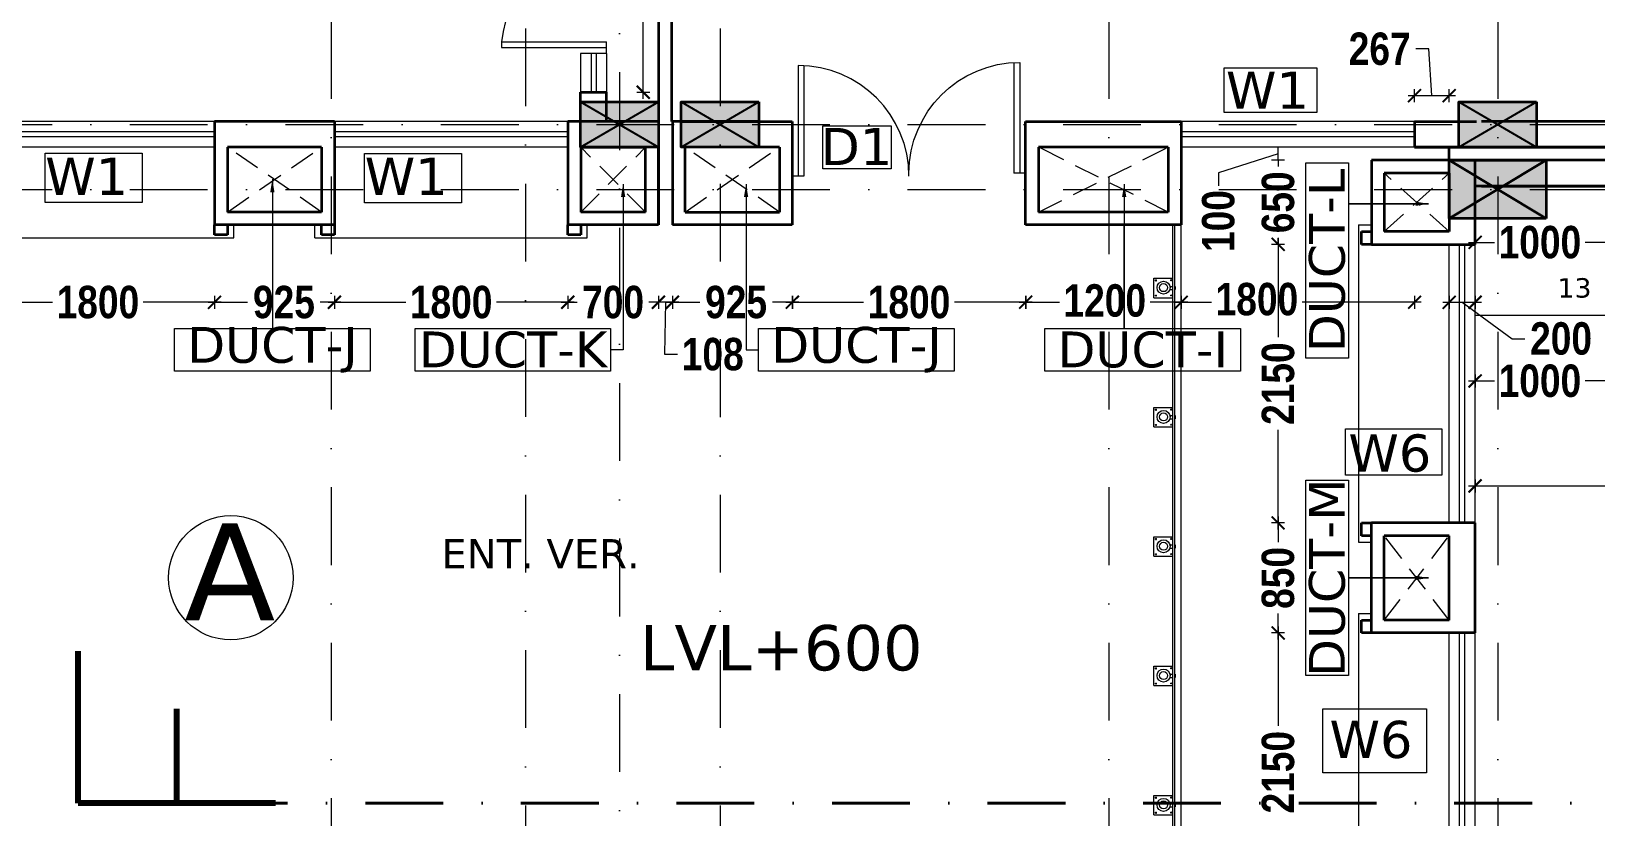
# Model space of a CAD drawing. Header units: millimetres. Extents: x -3092162 to 4513894, y -12317808 to 1849994.
# Drawn here: x -449828 to -437758, y -5840375 to -5834311 of the extents above; entities that cross this region are included whole.
import ezdxf

# ---------------------------------------------------------------- set-up
doc = ezdxf.new("R2010")
doc.units = ezdxf.units.MM
doc.header["$LTSCALE"] = 2
doc.header["$MEASUREMENT"] = 0
for name, pattern in [('DASHDOT', [1, 0.5, -0.25, 0, -0.25]), ('DASHED2', [0.375, 0.25, -0.125]), ('HIDDEN', [0.375, 0.25, -0.125])]:
    doc.linetypes.add(name, pattern=pattern)
for name, color, linetype, lineweight in [('coloumn', 10, 'Continuous', 35), ('D DIM', 250, 'Continuous', 9), ('D1', 10, 'Continuous', 5), ('DETAIL', 240, 'Continuous', 9), ('DIM', 27, 'Continuous', 5), ('DOOR', 27, 'Continuous', 5), ('DUCT', 37, 'Continuous', 35), ('expen. jt.', 130, 'Continuous', 35), ('glass', 5, 'Continuous', 15), ('GRID', 251, 'DASHDOT', 5), ('PROJ', 251, 'HIDDEN', 5), ('RAILING', 47, 'Continuous', 13), ('SILL', 74, 'Continuous', 9), ('STAIR', 252, 'Continuous', 9), ('Step', 251, 'Continuous', 9), ('TEXT', 7, 'Continuous', 13), ('VENTI', 162, 'Continuous', 5), ('W1', 162, 'Continuous', 5), ('W6', 162, 'Continuous', 5), ('WAll', 250, 'Continuous', 35)]:
    doc.layers.add(name, color=color, linetype=linetype, lineweight=lineweight)
doc.layers.add('DOT', color=7, linetype='DASHED2', lineweight=0, true_color=0x89067c)
doc.layers.add('duct text', color=7, linetype='Continuous', lineweight=5, true_color=0x30182a)
doc.styles.add('door', font='arial.ttf', dxfattribs={"height": 70})
doc.styles.add('INNER DIM', font='ARIALNB.TTF', dxfattribs={"height": 250})
doc.styles.add('style2', font='verdana.ttf')
doc.dimstyles.new('DOOR', dxfattribs={"dimtxt": 100, "dimasz": 100, "dimexe": 25, "dimexo": 50, "dimgap": 25, "dimtad": 0, "dimtih": 1, "dimtoh": 1, "dimdec": 0, "dimzin": 3, "dimdsep": 46, "dimtxsty": 'door', "dimblk": 'OBLIQUE', "dimcen": 200, "dimclrd": 256, "dimclre": 256, "dimclrt": 256, "dimadec": 0, "dimazin": 0, "dimtfac": 1, "dimtdec": 0, "dimtofl": 0, "dimtmove": 2, "dimatfit": 3, "dimfxl": 300, "dimfxlon": 1, "dimfrac": 1, "dimtolj": 1, "dimtzin": 0, "dimlwd": -1, "dimlwe": -1, "dimarcsym": 0})

# ---------------------------------------------------------------- blocks, each defined once
blk = doc.blocks.new('_Oblique')
at = {"color": 0, "linetype": 'ByBlock', "lineweight": -2}
blk.add_line((-0.5, -0.5), (0.5, 0.5), dxfattribs=at)
blk = doc.blocks.new('_ArchTick')
at = {"color": 0, "linetype": 'ByBlock', "const_width": 0.15}
blk.add_lwpolyline([(-0.5, -0.5), (0.5, 0.5)], dxfattribs=at)

msp = doc.modelspace()

# ---------------------------------------------------------------- hatches: boundary and pattern name
at = {"layer": 'coloumn', "ltscale": 100}
for points in [[(-444989.8, -5834856.2), (-444989.8, -5835206.2), (-445589.8, -5835206.2), (-445589.8, -5834856.2)], [(-444214.7, -5834856.2), (-444214.7, -5835206.2), (-444814.7, -5835206.2), (-444814.7, -5834856.2)], [(-438214.7, -5834856.2), (-438214.7, -5835206.2), (-438814.7, -5835206.2), (-438814.7, -5834856.2)], [(-438139.7, -5835756.2), (-438139.7, -5835306.2), (-438889.7, -5835306.2), (-438889.7, -5835756.2)]]:
    msp.add_hatch(color=256, dxfattribs=at).paths.add_polyline_path(points)

# ---------------------------------------------------------------- linework, layer by layer
at = {"layer": 'coloumn', "lineweight": 25, "ltscale": 100}
for p, q in [((-445589.8, -5835206.2), (-444989.8, -5834856.2)), ((-445589.8, -5834856.2), (-444989.8, -5835206.2)), ((-444814.7, -5835206.2), (-444214.7, -5834856.2)), ((-444814.7, -5834856.2), (-444214.7, -5835206.2)), ((-438814.7, -5835206.2), (-438214.7, -5834856.2)), ((-438814.7, -5834856.2), (-438214.7, -5835206.2))]:
    msp.add_line(p, q, dxfattribs=at)
at = {"layer": 'coloumn', "ltscale": 100}
for p, q in [((-438889.7, -5835756.2), (-438889.7, -5835306.2)), ((-438889.7, -5835306.2), (-438139.7, -5835306.2)), ((-438139.7, -5835306.2), (-438139.7, -5835756.2)), ((-438139.7, -5835756.2), (-438889.7, -5835756.2))]:
    msp.add_line(p, q, dxfattribs=at)
for points in [[(-444989.8, -5834856.2), (-444989.8, -5835206.2), (-445589.8, -5835206.2), (-445589.8, -5834856.2)], [(-444214.7, -5834856.2), (-444214.7, -5835206.2), (-444814.7, -5835206.2), (-444814.7, -5834856.2)], [(-438214.7, -5834856.2), (-438214.7, -5835206.2), (-438814.7, -5835206.2), (-438814.7, -5834856.2)]]:
    msp.add_lwpolyline(points, close=True, dxfattribs=at)
msp.add_lwpolyline([(-438139.7, -5835756.2), (-438889.7, -5835306.2), (-438139.7, -5835306.2), (-438889.7, -5835756.2)], dxfattribs=at)
at = {"layer": 'D DIM', "ltscale": 100}
for p, q in [((-445106.8, -5834831.2), (-445106.8, -5833939.2)), ((-439046.2, -5834447.3), (-439146.2, -5834447.3)), ((-439022.8, -5834807.7), (-439046.2, -5834447.3)), ((-445156.8, -5834781.2), (-445056.8, -5834781.2)), ((-439206.3, -5834807.7), (-438839.3, -5834807.7)), ((-439156.3, -5834857.7), (-439156.3, -5834757.7)), ((-438889.3, -5834857.7), (-438889.3, -5834757.7)), ((-440208.4, -5835256.2), (-440669.3, -5835404.9)), ((-440158.4, -5835206.2), (-440258.4, -5835206.2)), ((-440158.4, -5835306.2), (-440258.4, -5835306.2)), ((-440158.4, -5835306.2), (-440258.4, -5835306.2)), ((-440208.4, -5835306.2), (-440208.4, -5835206.2)), ((-440208.4, -5835306.2), (-440208.4, -5835206.2)), ((-440208.4, -5835306.2), (-440208.4, -5835355.3)), ((-440669.3, -5835404.9), (-440669.3, -5835504.9)), ((-440208.4, -5835906.2), (-440208.4, -5836673.2)), ((-440208.4, -5835956.2), (-440208.4, -5835907.1)), ((-438688.9, -5835990.4), (-438688.9, -5835890.4)), ((-440158.4, -5835956.2), (-440258.4, -5835956.2)), ((-440158.4, -5835956.2), (-440258.4, -5835956.2)), ((-438738.9, -5835940.4), (-438539.1, -5835940.4)), ((-437638.9, -5835940.4), (-437838.7, -5835940.4)), ((-450263.6, -5836402.9), (-449663.8, -5836402.9)), ((-448363.6, -5836402.9), (-448963.4, -5836402.9)), ((-448464, -5836402.9), (-448158.4, -5836402.9)), ((-448414, -5836352.9), (-448414, -5836452.9)), ((-448413.6, -5836352.9), (-448413.6, -5836452.9)), ((-447438.9, -5836402.9), (-447598.3, -5836402.9)), ((-447538.5, -5836402.9), (-446938.7, -5836402.9)), ((-447488.9, -5836352.9), (-447488.9, -5836452.9)), ((-447488.5, -5836352.9), (-447488.5, -5836452.9)), ((-445638.5, -5836402.9), (-446238.3, -5836402.9)), ((-445738.9, -5836402.9), (-445615, -5836402.9)), ((-445688.9, -5836352.9), (-445688.9, -5836452.9)), ((-445688.5, -5836352.9), (-445688.5, -5836452.9)), ((-444939.3, -5836402.9), (-445063.3, -5836402.9)), ((-444831, -5836402.9), (-445038.9, -5836402.9)), ((-444989.3, -5836352.9), (-444989.3, -5836452.9)), ((-444988.9, -5836352.9), (-444988.9, -5836452.9)), ((-444935, -5836402.9), (-444941.4, -5836804.9)), ((-444931.4, -5836402.9), (-444670.4, -5836402.9)), ((-444881.4, -5836352.9), (-444881.4, -5836452.9)), ((-444881, -5836352.9), (-444881, -5836452.9)), ((-443906.4, -5836402.9), (-444110.3, -5836402.9)), ((-444006, -5836402.9), (-443406.2, -5836402.9)), ((-443956.4, -5836352.9), (-443956.4, -5836452.9)), ((-443956, -5836352.9), (-443956, -5836452.9)), ((-442106, -5836402.9), (-442705.8, -5836402.9)), ((-442206.4, -5836402.9), (-441896.1, -5836402.9)), ((-442156.4, -5836352.9), (-442156.4, -5836452.9)), ((-442156, -5836352.9), (-442156, -5836452.9)), ((-440906.4, -5836402.9), (-441195.7, -5836402.9)), ((-441006, -5836402.9), (-440722.4, -5836402.9)), ((-440956.4, -5836352.9), (-440956.4, -5836452.9)), ((-440956, -5836352.9), (-440956, -5836452.9)), ((-439105.9, -5836402.9), (-440021.9, -5836402.9)), ((-439155.9, -5836352.9), (-439155.9, -5836452.9)), ((-438938.9, -5836402.9), (-438638.9, -5836402.9)), ((-438888.9, -5836352.9), (-438888.9, -5836452.9)), ((-438788.9, -5836402.9), (-438404.1, -5836684.2)), ((-438688.9, -5836352.9), (-438688.9, -5836452.9)), ((-438404.1, -5836684.2), (-438304.1, -5836684.2)), ((-444941.4, -5836804.9), (-444841.4, -5836804.9)), ((-438738.9, -5837010.4), (-438539.1, -5837010.4)), ((-438688.9, -5836960.4), (-438688.9, -5837060.4)), ((-437638.9, -5837010.4), (-437838.7, -5837010.4)), ((-440208.4, -5838156.2), (-440208.4, -5837389.2)), ((-438738.9, -5837821), (-432658.8, -5837821)), ((-438688.9, -5837771), (-438688.9, -5837871)), ((-440208.8, -5838056.2), (-440208.8, -5838255.2)), ((-440158.8, -5838106.2), (-440258.8, -5838106.2)), ((-440158.4, -5838106.2), (-440258.4, -5838106.2)), ((-440208.8, -5839006.2), (-440208.8, -5838807.2)), ((-440208.4, -5838906.2), (-440208.4, -5839673.2)), ((-440158.8, -5838956.2), (-440258.8, -5838956.2)), ((-440158.4, -5838956.2), (-440258.4, -5838956.2))]:
    msp.add_line(p, q, dxfattribs=at)
at = {"layer": 'D1'}
for p, q in [((-443720, -5835041.9), (-443194.2, -5835041.9)), ((-443720, -5835373.7), (-443720, -5835041.9)), ((-443194.2, -5835041.9), (-443194.2, -5835373.7)), ((-443194.2, -5835373.7), (-443720, -5835373.7))]:
    msp.add_line(p, q, dxfattribs=at)
at = {"layer": 'DETAIL', "color": 253, "lineweight": 5, "ltscale": 0.5}
for p, q in [((-441167.4, -5836367.6), (-441167.4, -5836217.6)), ((-441167.4, -5836217.6), (-441022.4, -5836217.6)), ((-441154.9, -5836230.6), (-441147.9, -5836230.6)), ((-441154.9, -5836237.6), (-441154.9, -5836230.6)), ((-441154.9, -5836237.6), (-441147.9, -5836237.6)), ((-441147.9, -5836237.6), (-441147.9, -5836230.6)), ((-441029.9, -5836230.6), (-441036.9, -5836230.6)), ((-441036.9, -5836237.6), (-441036.9, -5836230.6)), ((-441029.9, -5836237.6), (-441036.9, -5836237.6)), ((-441029.9, -5836237.6), (-441029.9, -5836230.6)), ((-441167.4, -5836367.6), (-441022.4, -5836367.6)), ((-441154.9, -5836347.6), (-441147.9, -5836347.6)), ((-441154.9, -5836354.6), (-441154.9, -5836347.6)), ((-441154.9, -5836354.6), (-441147.9, -5836354.6)), ((-441147.9, -5836354.6), (-441147.9, -5836347.6)), ((-441029.9, -5836347.6), (-441036.9, -5836347.6)), ((-441036.9, -5836354.6), (-441036.9, -5836347.6)), ((-441029.9, -5836354.6), (-441036.9, -5836354.6)), ((-441029.9, -5836354.6), (-441029.9, -5836347.6)), ((-441167.4, -5837365.9), (-441167.4, -5837215.9)), ((-441167.4, -5837215.9), (-441022.4, -5837215.9)), ((-441154.9, -5837228.9), (-441147.9, -5837228.9)), ((-441154.9, -5837235.9), (-441154.9, -5837228.9)), ((-441154.9, -5837235.9), (-441147.9, -5837235.9)), ((-441147.9, -5837235.9), (-441147.9, -5837228.9)), ((-441029.9, -5837228.9), (-441036.9, -5837228.9)), ((-441036.9, -5837235.9), (-441036.9, -5837228.9)), ((-441029.9, -5837235.9), (-441036.9, -5837235.9)), ((-441029.9, -5837235.9), (-441029.9, -5837228.9)), ((-441167.4, -5837365.9), (-441022.4, -5837365.9)), ((-441154.9, -5837345.9), (-441147.9, -5837345.9)), ((-441154.9, -5837352.9), (-441154.9, -5837345.9)), ((-441154.9, -5837352.9), (-441147.9, -5837352.9)), ((-441147.9, -5837352.9), (-441147.9, -5837345.9)), ((-441029.9, -5837345.9), (-441036.9, -5837345.9)), ((-441036.9, -5837352.9), (-441036.9, -5837345.9)), ((-441029.9, -5837352.9), (-441036.9, -5837352.9)), ((-441029.9, -5837352.9), (-441029.9, -5837345.9)), ((-441167.4, -5838364.2), (-441167.4, -5838214.2)), ((-441167.4, -5838214.2), (-441022.4, -5838214.2)), ((-441154.9, -5838227.2), (-441147.9, -5838227.2)), ((-441154.9, -5838234.2), (-441154.9, -5838227.2)), ((-441154.9, -5838234.2), (-441147.9, -5838234.2)), ((-441147.9, -5838234.2), (-441147.9, -5838227.2)), ((-441029.9, -5838227.2), (-441036.9, -5838227.2)), ((-441036.9, -5838234.2), (-441036.9, -5838227.2)), ((-441029.9, -5838234.2), (-441036.9, -5838234.2)), ((-441029.9, -5838234.2), (-441029.9, -5838227.2)), ((-441167.4, -5838364.2), (-441022.4, -5838364.2)), ((-441154.9, -5838344.2), (-441147.9, -5838344.2)), ((-441154.9, -5838351.2), (-441154.9, -5838344.2)), ((-441154.9, -5838351.2), (-441147.9, -5838351.2)), ((-441147.9, -5838351.2), (-441147.9, -5838344.2)), ((-441029.9, -5838344.2), (-441036.9, -5838344.2)), ((-441036.9, -5838351.2), (-441036.9, -5838344.2)), ((-441029.9, -5838351.2), (-441036.9, -5838351.2)), ((-441029.9, -5838351.2), (-441029.9, -5838344.2)), ((-441167.4, -5839362.6), (-441167.4, -5839212.6)), ((-441167.4, -5839212.6), (-441022.4, -5839212.6)), ((-441154.9, -5839225.6), (-441147.9, -5839225.6)), ((-441154.9, -5839232.6), (-441154.9, -5839225.6)), ((-441154.9, -5839232.6), (-441147.9, -5839232.6)), ((-441147.9, -5839232.6), (-441147.9, -5839225.6)), ((-441029.9, -5839225.6), (-441036.9, -5839225.6)), ((-441036.9, -5839232.6), (-441036.9, -5839225.6)), ((-441029.9, -5839232.6), (-441036.9, -5839232.6)), ((-441029.9, -5839232.6), (-441029.9, -5839225.6)), ((-441167.4, -5839362.6), (-441022.4, -5839362.6)), ((-441154.9, -5839342.6), (-441147.9, -5839342.6)), ((-441154.9, -5839349.6), (-441154.9, -5839342.6)), ((-441154.9, -5839349.6), (-441147.9, -5839349.6)), ((-441147.9, -5839349.6), (-441147.9, -5839342.6)), ((-441029.9, -5839342.6), (-441036.9, -5839342.6)), ((-441036.9, -5839349.6), (-441036.9, -5839342.6)), ((-441029.9, -5839349.6), (-441036.9, -5839349.6)), ((-441029.9, -5839349.6), (-441029.9, -5839342.6)), ((-441167.4, -5840360.9), (-441167.4, -5840210.9)), ((-441167.4, -5840210.9), (-441022.4, -5840210.9)), ((-441154.9, -5840223.9), (-441147.9, -5840223.9)), ((-441154.9, -5840230.9), (-441154.9, -5840223.9)), ((-441154.9, -5840230.9), (-441147.9, -5840230.9)), ((-441147.9, -5840230.9), (-441147.9, -5840223.9)), ((-441029.9, -5840223.9), (-441036.9, -5840223.9)), ((-441036.9, -5840230.9), (-441036.9, -5840223.9)), ((-441029.9, -5840230.9), (-441036.9, -5840230.9)), ((-441029.9, -5840230.9), (-441029.9, -5840223.9)), ((-441167.4, -5840360.9), (-441022.4, -5840360.9)), ((-441154.9, -5840340.9), (-441147.9, -5840340.9)), ((-441154.9, -5840347.9), (-441154.9, -5840340.9)), ((-441154.9, -5840347.9), (-441147.9, -5840347.9)), ((-441147.9, -5840347.9), (-441147.9, -5840340.9)), ((-441029.9, -5840340.9), (-441036.9, -5840340.9)), ((-441036.9, -5840347.9), (-441036.9, -5840340.9)), ((-441029.9, -5840347.9), (-441036.9, -5840347.9)), ((-441029.9, -5840347.9), (-441029.9, -5840340.9))]:
    msp.add_line(p, q, dxfattribs=at)
at = {"layer": 'DIM', "lineweight": 80, "ltscale": 100}
for p, q in [((-449466.2, -5840269.3), (-449466.2, -5839096.3)), ((-448705.2, -5840269.3), (-448705.2, -5839541.8)), ((-447944.2, -5840269.3), (-449466.2, -5840269.3))]:
    msp.add_line(p, q, dxfattribs=at)
at = {"layer": 'DIM', "ltscale": 100}
msp.add_circle((-448288.4, -5838529.9), 480, dxfattribs=at)
at = {"layer": 'DOOR', "color": 252, "ltscale": 200}
for p, q in [((-446199.3, -5834391.2), (-445389.3, -5834391.2)), ((-446199.3, -5834391.2), (-446199.3, -5834436.2)), ((-446199.3, -5834436.2), (-445389.3, -5834436.2)), ((-445389.3, -5834481.2), (-445389.3, -5834391.2))]:
    msp.add_line(p, q, dxfattribs=at)
at = {"layer": 'DOOR', "ltscale": 200}
for p, q in [((-443911.4, -5834575.4), (-443911.4, -5835430.4)), ((-443866.4, -5834576.6), (-443866.4, -5835430.4)), ((-442246.4, -5834552.4), (-442246.4, -5835406.2)), ((-442201.4, -5834551.2), (-442201.4, -5835406.2)), ((-443866.4, -5835430.4), (-443956.4, -5835430.4)), ((-442156.4, -5835406.2), (-442246.4, -5835406.2))]:
    msp.add_line(p, q, dxfattribs=at)
at = {"layer": 'DOOR', "color": 252, "ltscale": 200}
msp.add_ellipse((-445302.8, -5834483.9), major_axis=(-901.3, 9), ratio=1, start_param=-1.4655385, end_param=-0.0930538, dxfattribs=at)
at = {"layer": 'DOT', "ltscale": 400}
for p, q in [((-448314, -5835706.2), (-447588.9, -5835206.2)), ((-447588.9, -5835706.2), (-448314, -5835206.2)), ((-445588.9, -5835706.2), (-445088.9, -5835206.2)), ((-445088.9, -5835706.2), (-445588.9, -5835206.2)), ((-444783.1, -5835706.2), (-444056.4, -5835206.2)), ((-444056.4, -5835706.2), (-444783.1, -5835206.2)), ((-442056.4, -5835706.2), (-441056.4, -5835206.2)), ((-441056.4, -5835706.2), (-442056.4, -5835206.2)), ((-439389.3, -5835856.2), (-438889.3, -5835406.2)), ((-438889.3, -5835856.2), (-439389.3, -5835406.2)), ((-439389.3, -5838856.2), (-438889.3, -5838206.2)), ((-438889.3, -5838856.2), (-439389.3, -5838206.2))]:
    msp.add_line(p, q, dxfattribs=at)
at = {"layer": 'DUCT', "ltscale": 100}
for p, q in [((-447488.9, -5835006.2), (-448414, -5835006.2)), ((-448414, -5835006.2), (-448414, -5835806.2)), ((-447488.9, -5835006.2), (-447488.9, -5835806.2)), ((-445688.9, -5835006.2), (-445688.9, -5835806.2)), ((-444989.3, -5835006.2), (-445688.9, -5835006.2)), ((-445688.9, -5835006.2), (-445688.9, -5835206.2)), ((-444989.3, -5835006.2), (-444989.3, -5835806.2)), ((-444214, -5835006.2), (-444881.4, -5835006.2)), ((-444881.4, -5835006.2), (-444881.4, -5835806.2)), ((-444814.3, -5835006.2), (-443956.4, -5835006.2)), ((-443956.4, -5835006.2), (-443956.4, -5835806.2)), ((-442156.4, -5835006.2), (-440956.4, -5835006.2)), ((-442156.4, -5835806.2), (-442156.4, -5835006.2)), ((-440956.4, -5835006.2), (-440956.4, -5835806.2)), ((-439156.3, -5835006.2), (-439156.3, -5835206.2)), ((-439156.3, -5835006.2), (-438678.3, -5835006.2)), ((-447588.9, -5835206.2), (-448314, -5835206.2)), ((-448314, -5835206.2), (-448314, -5835706.2)), ((-447588.9, -5835206.2), (-447588.9, -5835706.2)), ((-445588.9, -5835206.2), (-445588.9, -5835706.2)), ((-445588.9, -5835206.2), (-445088.9, -5835206.2)), ((-445088.9, -5835706.2), (-445088.9, -5835206.2)), ((-444989.3, -5835806.2), (-444989.3, -5835206.2)), ((-444056.4, -5835206.2), (-444783.1, -5835206.2)), ((-444783.1, -5835706.2), (-444783.1, -5835206.2)), ((-444056.4, -5835206.2), (-444056.4, -5835706.2)), ((-441056.4, -5835206.2), (-442056.4, -5835206.2)), ((-442056.4, -5835206.2), (-442056.4, -5835706.2)), ((-441056.4, -5835206.2), (-441056.4, -5835706.2)), ((-439489.3, -5835306.2), (-439489.3, -5835956.2)), ((-438689.3, -5835306.2), (-439489.3, -5835306.2)), ((-439156.3, -5835206.2), (-438678.3, -5835206.2)), ((-438689.3, -5835956.2), (-438689.3, -5835306.2)), ((-439389.3, -5835406.2), (-439389.3, -5835856.2)), ((-438889.3, -5835406.2), (-439389.3, -5835406.2)), ((-438889.3, -5835406.2), (-438889.3, -5835856.2)), ((-447588.9, -5835706.2), (-448314, -5835706.2)), ((-445088.9, -5835706.2), (-445588.9, -5835706.2)), ((-444783.1, -5835706.2), (-444056.4, -5835706.2)), ((-441056.4, -5835706.2), (-442056.4, -5835706.2)), ((-447488.9, -5835806.2), (-448414, -5835806.2)), ((-448414, -5835881.2), (-448414, -5835806.2)), ((-448314, -5835881.2), (-448414, -5835881.2)), ((-448314, -5835806.2), (-448314, -5835881.2)), ((-447588.9, -5835881.2), (-447588.9, -5835806.2)), ((-447488.9, -5835881.2), (-447588.9, -5835881.2)), ((-447488.9, -5835806.2), (-447488.9, -5835881.2)), ((-444989.3, -5835806.2), (-445688.9, -5835806.2)), ((-445688.9, -5835881.2), (-445688.9, -5835806.2)), ((-445588.9, -5835881.2), (-445688.9, -5835881.2)), ((-445588.9, -5835806.2), (-445588.9, -5835881.2)), ((-443956.4, -5835806.2), (-444881.4, -5835806.2)), ((-440956.4, -5835806.2), (-442156.4, -5835806.2)), ((-439564.3, -5835956.2), (-439564.3, -5835856.2)), ((-439564.3, -5835856.2), (-439489.3, -5835856.2)), ((-438889.3, -5835856.2), (-439389.3, -5835856.2)), ((-439489.3, -5835956.2), (-439564.3, -5835956.2)), ((-439489.3, -5835956.2), (-438689.3, -5835956.2)), ((-439564.3, -5838206.2), (-439564.3, -5838106.2)), ((-439564.3, -5838106.2), (-439489.3, -5838106.2)), ((-439489.3, -5838206.2), (-439564.3, -5838206.2)), ((-439489.3, -5838956.2), (-439489.3, -5838106.2)), ((-438889.3, -5838106.2), (-439489.3, -5838106.2)), ((-439389.3, -5838856.2), (-439389.3, -5838206.2)), ((-438889.3, -5838206.2), (-439389.3, -5838206.2)), ((-438689.3, -5838106.2), (-438889.3, -5838106.2)), ((-438889.3, -5838856.2), (-438889.3, -5838206.2)), ((-438689.3, -5838956.2), (-438689.3, -5838106.2)), ((-439564.3, -5838956.2), (-439564.3, -5838856.2)), ((-439564.3, -5838856.2), (-439489.3, -5838856.2)), ((-438889.3, -5838856.2), (-439389.3, -5838856.2)), ((-439489.3, -5838956.2), (-439564.3, -5838956.2)), ((-438689.3, -5838956.2), (-439489.3, -5838956.2)), ((-438689.3, -5838956.2), (-438889.3, -5838956.2))]:
    msp.add_line(p, q, dxfattribs=at)
at = {"layer": 'duct text', "ltscale": 0.1}
for points in [[(-439994.5, -5836835.1), (-439994.5, -5835326.8), (-439665.4, -5835326.8), (-439665.4, -5836835.1)], [(-448722.1, -5836605), (-447213.7, -5836605), (-447213.7, -5836934.2), (-448722.1, -5836934.2)], [(-446866.8, -5836605), (-445358.4, -5836605), (-445358.4, -5836934.2), (-446866.8, -5836934.2)], [(-444216.4, -5836605), (-442708.1, -5836605), (-442708.1, -5836934.2), (-444216.4, -5836934.2)], [(-442008, -5836605), (-440499.7, -5836605), (-440499.7, -5836934.2), (-442008, -5836934.2)], [(-439994.5, -5839285.4), (-439994.5, -5837777), (-439665.4, -5837777), (-439665.4, -5839285.4)]]:
    msp.add_lwpolyline(points, close=True, dxfattribs=at)
at = {"layer": 'expen. jt.', "ltscale": 100}
for p, q in [((-444889.3, -5822706.2), (-444889.3, -5835006.2)), ((-444989.3, -5822806.2), (-444989.3, -5834856.2)), ((-438889.3, -5835306.2), (-438889.3, -5835206.2)), ((-438889.3, -5835206.2), (-393716.4, -5835206.2)), ((-393959.3, -5835306.2), (-438889.3, -5835306.2))]:
    msp.add_line(p, q, dxfattribs=at)
at = {"layer": 'glass', "ltscale": 100}
for p, q in [((-445509.3, -5834481.2), (-445509.3, -5834781.2)), ((-445469.3, -5834481.2), (-445469.3, -5834781.2)), ((-448414, -5835086.2), (-450214, -5835086.2)), ((-448414, -5835126.2), (-450214, -5835126.2)), ((-445688.9, -5835086.2), (-447488.9, -5835086.2)), ((-445688.9, -5835126.2), (-447488.9, -5835126.2)), ((-439156.3, -5835086.2), (-440956.4, -5835086.2)), ((-439156.3, -5835126.2), (-440956.4, -5835126.2)), ((-438809.3, -5838106.2), (-438809.3, -5835956.2)), ((-438769.3, -5838106.2), (-438769.3, -5835956.2)), ((-438809.3, -5841106.2), (-438809.3, -5838956.2)), ((-438769.3, -5841106.2), (-438769.3, -5838956.2))]:
    msp.add_line(p, q, dxfattribs=at)
at = {"layer": 'GRID', "color": 5, "ltscale": 600}
for p, q in [((-445289.4, -5805825.2), (-445289.4, -5894627.3)), ((-446014.3, -5806686), (-446014.3, -5893766.5)), ((-444514.3, -5806686.5), (-444514.3, -5893766)), ((-447514.7, -5807829.3), (-447514.7, -5892623.2)), ((-441514.3, -5807829.3), (-441514.3, -5892623.2)), ((-438514.3, -5807829.3), (-438514.3, -5892623.2))]:
    msp.add_line(p, q, dxfattribs=at)
at = {"layer": 'GRID', "color": 6, "ltscale": 600}
for p, q in [((-461068.5, -5835031.2), (-366441.1, -5835031.2)), ((-461068.5, -5835531.2), (-366441.1, -5835531.2))]:
    msp.add_line(p, q, dxfattribs=at)
at = {"layer": 'PROJ', "linetype": 'DASHDOT', "lineweight": 40, "ltscale": 600}
msp.add_line((-384244.8, -5840269.3), (-447943.8, -5840269.3), dxfattribs=at)
at = {"layer": 'RAILING', "ltscale": 100}
msp.add_line((-441022.4, -5835806.2), (-441022.4, -5842946.6), dxfattribs=at)
at = {"layer": 'RAILING', "ltscale": 0.5}
for p, q in [((-441039.4, -5836280.1), (-441022.4, -5836280.1)), ((-441006.4, -5836280.1), (-441002.4, -5836280.1)), ((-441002.4, -5836280.1), (-441002.4, -5836305.1)), ((-441039.4, -5836305.1), (-441022.4, -5836305.1)), ((-441006.4, -5836305.1), (-441002.4, -5836305.1)), ((-441039.4, -5837278.4), (-441022.4, -5837278.4)), ((-441039.4, -5837303.4), (-441022.4, -5837303.4)), ((-441006.4, -5837278.4), (-441002.4, -5837278.4)), ((-441006.4, -5837303.4), (-441002.4, -5837303.4)), ((-441002.4, -5837278.4), (-441002.4, -5837303.4)), ((-441039.4, -5838276.7), (-441022.4, -5838276.7)), ((-441039.4, -5838301.7), (-441022.4, -5838301.7)), ((-441006.4, -5838276.7), (-441002.4, -5838276.7)), ((-441006.4, -5838301.7), (-441002.4, -5838301.7)), ((-441002.4, -5838276.7), (-441002.4, -5838301.7)), ((-441039.4, -5839275.1), (-441022.4, -5839275.1)), ((-441039.4, -5839300.1), (-441022.4, -5839300.1)), ((-441006.4, -5839275.1), (-441002.4, -5839275.1)), ((-441006.4, -5839300.1), (-441002.4, -5839300.1)), ((-441002.4, -5839275.1), (-441002.4, -5839300.1)), ((-441039.4, -5840273.4), (-441022.4, -5840273.4)), ((-441039.4, -5840298.4), (-441022.4, -5840298.4)), ((-441006.4, -5840273.4), (-441002.4, -5840273.4)), ((-441006.4, -5840298.4), (-441002.4, -5840298.4)), ((-441002.4, -5840273.4), (-441002.4, -5840298.4))]:
    msp.add_line(p, q, dxfattribs=at)
for centre, radius in [((-441092.4, -5836290.1), 50), ((-441092.4, -5836290.1), 31), ((-441092.4, -5837288.4), 50), ((-441092.4, -5837288.4), 31), ((-441092.4, -5838286.7), 50), ((-441092.4, -5838286.7), 31), ((-441092.4, -5839285.1), 50), ((-441092.4, -5839285.1), 31), ((-441092.4, -5840283.4), 50), ((-441092.4, -5840283.4), 31)]:
    msp.add_circle(centre, radius, dxfattribs=at)
for centre, start, end in [((-441039.4, -5836292.6), 90, 108.12063), ((-441039.4, -5836292.6), 246.47811, 270), ((-441039.4, -5837290.9), 246.47811, 270), ((-441039.4, -5837290.9), 90, 108.12063), ((-441039.4, -5838289.2), 246.47811, 270), ((-441039.4, -5838289.2), 90, 108.12063), ((-441039.4, -5839287.6), 246.47811, 270), ((-441039.4, -5839287.6), 90, 108.12063), ((-441039.4, -5840285.9), 246.47811, 270), ((-441039.4, -5840285.9), 90, 108.12063)]:
    msp.add_arc(centre, 12.5, start, end, dxfattribs=at)
at = {"layer": 'SILL', "ltscale": 100}
for p, q in [((-445389.3, -5834481.2), (-445589.3, -5834481.2)), ((-445589.3, -5834481.2), (-445589.3, -5834781.2)), ((-445389.3, -5834481.2), (-445389.3, -5834781.2)), ((-448414, -5835006.2), (-450214, -5835006.2)), ((-445688.9, -5835006.2), (-447488.9, -5835006.2)), ((-439156.3, -5835006.2), (-440956.4, -5835006.2)), ((-448414, -5835206.2), (-450214, -5835206.2)), ((-445688.9, -5835206.2), (-447488.9, -5835206.2)), ((-439156.3, -5835206.2), (-440956.4, -5835206.2)), ((-450364, -5835906.2), (-448264.4, -5835906.2)), ((-448264.4, -5835906.2), (-448264.4, -5835806.2)), ((-447638.9, -5835906.2), (-447638.9, -5835806.2)), ((-447638.9, -5835906.2), (-445539.3, -5835906.2)), ((-445539.3, -5835906.2), (-445539.3, -5835806.2)), ((-439589.3, -5835806.2), (-439589.3, -5838255.8)), ((-439589.3, -5835806.2), (-439489.3, -5835806.2)), ((-438889.3, -5838106.2), (-438889.3, -5835956.2)), ((-438689.3, -5838106.2), (-438689.3, -5835956.2)), ((-439589.3, -5838255.8), (-439489.3, -5838255.8)), ((-439589.3, -5838806.2), (-439589.3, -5841255.8)), ((-439589.3, -5838806.2), (-439489.3, -5838806.2)), ((-438689.3, -5841006.2), (-438689.3, -5838856.2)), ((-438889.3, -5841306.2), (-438889.3, -5838956.2)), ((-438889.3, -5841106.2), (-438889.3, -5838956.2)), ((-438689.3, -5841306.2), (-438689.3, -5838956.2))]:
    msp.add_line(p, q, dxfattribs=at)
at = {"layer": 'SILL', "ltscale": 200}
msp.add_ellipse((-443911.4, -5835430.4), major_axis=(-604.6, 604.6), ratio=1, start_param=3.9269908, end_param=5.4977871, dxfattribs=at)
at = {"layer": 'SILL', "ltscale": 200, "extrusion": (0, 0, -1)}
msp.add_ellipse((-442201.4, -5835406.2), major_axis=(604.6, 604.6), ratio=1, start_param=3.9269908, end_param=5.4977871, dxfattribs=at)
at = {"layer": 'STAIR', "ltscale": 100}
for p, q in [((-441006.4, -5842962.6), (-441006.4, -5835806.2)), ((-440956.4, -5843012.6), (-440956.4, -5835806.2))]:
    msp.add_line(p, q, dxfattribs=at)
at = {"layer": 'Step', "ltscale": 15000}
msp.add_line((-431689.3, -5836506.2), (-438689.3, -5836506.2), dxfattribs=at)
at = {"layer": 'VENTI', "ltscale": 100}
for p, q in [((-440625.2, -5834593.2), (-439910.4, -5834593.2)), ((-440625.2, -5834936.9), (-440625.2, -5834593.2)), ((-439910.4, -5834593.2), (-439910.4, -5834936.9)), ((-439910.4, -5834936.9), (-440625.2, -5834936.9)), ((-439688.9, -5837379.4), (-438945.3, -5837379.4)), ((-439688.9, -5837738.3), (-439688.9, -5837379.4)), ((-438945.3, -5837379.4), (-438945.3, -5837738.3)), ((-438945.3, -5837738.3), (-439688.9, -5837738.3))]:
    msp.add_line(p, q, dxfattribs=at)
at = {"layer": 'W1', "ltscale": 0.1}
for p, q in [((-449721.1, -5835251.9), (-448973, -5835251.9)), ((-449721.1, -5835631.7), (-449721.1, -5835251.9)), ((-448973, -5835251.9), (-448973, -5835631.7)), ((-447256.2, -5835255.2), (-446508.1, -5835255.2)), ((-447256.2, -5835635), (-447256.2, -5835255.2)), ((-446508.1, -5835255.2), (-446508.1, -5835635)), ((-448973, -5835631.7), (-449721.1, -5835631.7)), ((-446508.1, -5835635), (-447256.2, -5835635))]:
    msp.add_line(p, q, dxfattribs=at)
at = {"layer": 'W6', "ltscale": 0.1}
for p, q in [((-439864.4, -5839541.8), (-439062.7, -5839541.8)), ((-439864.4, -5840035.9), (-439864.4, -5839541.8)), ((-439062.7, -5839541.8), (-439062.7, -5840035.9)), ((-439062.7, -5840035.9), (-439864.4, -5840035.9))]:
    msp.add_line(p, q, dxfattribs=at)
at = {"layer": 'WAll', "ltscale": 100}
for p, q in [((-445589.3, -5835006.2), (-445589.3, -5834781.2)), ((-445589.3, -5834781.2), (-445389.3, -5834781.2)), ((-445389.3, -5835006.2), (-445389.3, -5834781.2)), ((-425944.3, -5835006.2), (-438639.3, -5835006.2)), ((-425569.3, -5835206.2), (-439156.3, -5835206.2)), ((-438839.3, -5835206.2), (-426319.3, -5835206.2)), ((-425769.3, -5835506.2), (-438689.3, -5835506.2)), ((-438639.3, -5835506.2), (-425769.3, -5835506.2))]:
    msp.add_line(p, q, dxfattribs=at)

# ---------------------------------------------------------------- block references
at = {"layer": 'D DIM', "ltscale": 100, "xscale": 100, "yscale": 100, "zscale": 100}
for p, rotation in [((-445106.8, -5834781.2), 270), ((-439156.3, -5834807.7), 180), ((-440208.4, -5835956.2), 90), ((-438688.9, -5835940.4), 180), ((-448414, -5836402.9), 180), ((-447488.5, -5836402.9), 180), ((-445688.9, -5836402.9), 180), ((-444988.9, -5836402.9), 180), ((-444881.4, -5836402.9), 180), ((-443956, -5836402.9), 180), ((-442156.4, -5836402.9), 180), ((-440956, -5836402.9), 180), ((-438888.9, -5836402.9), 180), ((-438688.9, -5837010.4), 180), ((-438688.9, -5837821), 180), ((-440208.8, -5838106.2), 90), ((-440208.4, -5838106.2), 270), ((-440208.8, -5838956.2), 270), ((-440208.4, -5838956.2), 90)]:
    msp.add_blockref('_ArchTick', p, dxfattribs=dict(at, rotation=rotation))
for p in [(-438889.3, -5834807.7), (-448413.6, -5836402.9), (-447488.9, -5836402.9), (-445688.5, -5836402.9), (-444989.3, -5836402.9), (-444881, -5836402.9), (-443956.4, -5836402.9), (-442156, -5836402.9), (-440956.4, -5836402.9), (-439155.9, -5836402.9), (-438688.9, -5836402.9)]:
    msp.add_blockref('_ArchTick', p, dxfattribs=at)

# ---------------------------------------------------------------- texts
at = {"layer": 'D DIM', "ltscale": 100, "char_height": 250, "attachment_point": 5, "style": 'INNER DIM'}
for s, insert in [('\\A1;267', (-439425.2, -5834447.3)), ('\\A1;1000', (-438188.9, -5835940.4)), ('\\A1;1800', (-449313.6, -5836402.9)), ('\\A1;925', (-447878.4, -5836402.9)), ('\\A1;1800', (-446588.5, -5836402.9)), ('\\A1;700', (-445339.1, -5836402.9)), ('\\A1;925', (-444390.3, -5836402.9)), ('\\A1;1800', (-443056, -5836402.9)), ('\\A1;1200', (-441545.9, -5836390.9)), ('\\A1;1800', (-440372.2, -5836380.3)), ('\\A1;200', (-438025.7, -5836684.2)), ('\\A1;108', (-444570.2, -5836804.9)), ('\\A1;1000', (-438188.9, -5837010.4))]:
    msp.add_mtext(s, dxfattribs=dict(at, insert=insert))
at = {"layer": 'D DIM', "ltscale": 100, "char_height": 250, "attachment_point": 5, "rotation": 90, "style": 'INNER DIM'}
for s, insert in [('\\A1;650', (-440208.4, -5835631.2)), ('\\A1;100', (-440669.3, -5835775.5)), ('\\A1;2150', (-440208.4, -5837031.2)), ('\\A1;850', (-440208.8, -5838531.2)), ('\\A1;2150', (-440208.4, -5840031.2))]:
    msp.add_mtext(s, dxfattribs=dict(at, insert=insert))
at = {"layer": 'D1', "style": 'style2'}
msp.add_text('D1', height=287, dxfattribs=at).set_placement((-443738.5, -5835343.9))
at = {"layer": 'duct text', "ltscale": 0.1, "char_height": 276.639, "width": 1547.237, "attachment_point": 5, "rotation": 90, "style": 'style2'}
for s, insert in [('\\pt3043;DUCT-L', (-439829.8, -5836079.6)), ('\\pt3043;DUCT-M', (-439829.8, -5838529.8))]:
    msp.add_mtext(s, dxfattribs=dict(at, insert=insert))
at = {"layer": 'duct text', "ltscale": 0.1, "char_height": 276.639, "width": 1547.237, "attachment_point": 5, "style": 'style2'}
for s, insert in [('\\pt3043;DUCT-J', (-447966.5, -5836769.7)), ('\\pt3043;DUCT-K', (-446111.2, -5836769.7)), ('\\pt3043;DUCT-J', (-443460.9, -5836769.7)), ('\\pt3043;DUCT-I', (-441252.5, -5836769.7))]:
    msp.add_mtext(s, dxfattribs=dict(at, insert=insert))
at = {"layer": 'TEXT', "style": 'style2'}
for s, height, p in [('13', 150, (-438053, -5836367)), ('A', 750, (-448648.1, -5838858.9)), ('A', 750, (-448648.1, -5838858.9)), ('LVL+600', 350, (-445133.1, -5839244.9))]:
    msp.add_text(s, height=height, dxfattribs=at).set_placement(p)
msp.add_text('ENT. VER.', height=225, rotation=360, dxfattribs=at).set_placement((-446663.4, -5838456.8))
at = {"layer": 'VENTI', "lineweight": 50, "style": 'style2'}
for p in [(-439666.6, -5837710.4), (-439811.9, -5839921.5)]:
    msp.add_text('W6', height=287, dxfattribs=at).set_placement(p)
at = {"layer": 'W1', "lineweight": 50, "style": 'style2'}
for p in [(-440611, -5834909.4), (-449720.1, -5835574.5), (-447255.2, -5835574.5)]:
    msp.add_text('W1', height=287, dxfattribs=at).set_placement(p)

# ---------------------------------------------------------------- leaders
at = {"layer": 'duct text', "ltscale": 0.1}
for points in [[(-447967.9, -5835453.7), (-447967.9, -5836592.1), (-447967.9, -5836605)], [(-445261.8, -5835490.1), (-445261.8, -5836769.6), (-445358.4, -5836769.6)], [(-444313.1, -5835490.1), (-444313.1, -5836769.6), (-444216.4, -5836769.6)], [(-441396, -5835490.1), (-441396, -5836605), (-441396, -5835806.2)], [(-439048.6, -5835642.8), (-439665.4, -5835642.8), (-439048.6, -5835642.8)], [(-439048.6, -5838531.2), (-439665.4, -5838531.2), (-439048.6, -5838531.2)]]:
    msp.add_leader(points, dimstyle='DOOR', dxfattribs=at)

doc.saveas('drawing.dxf')
